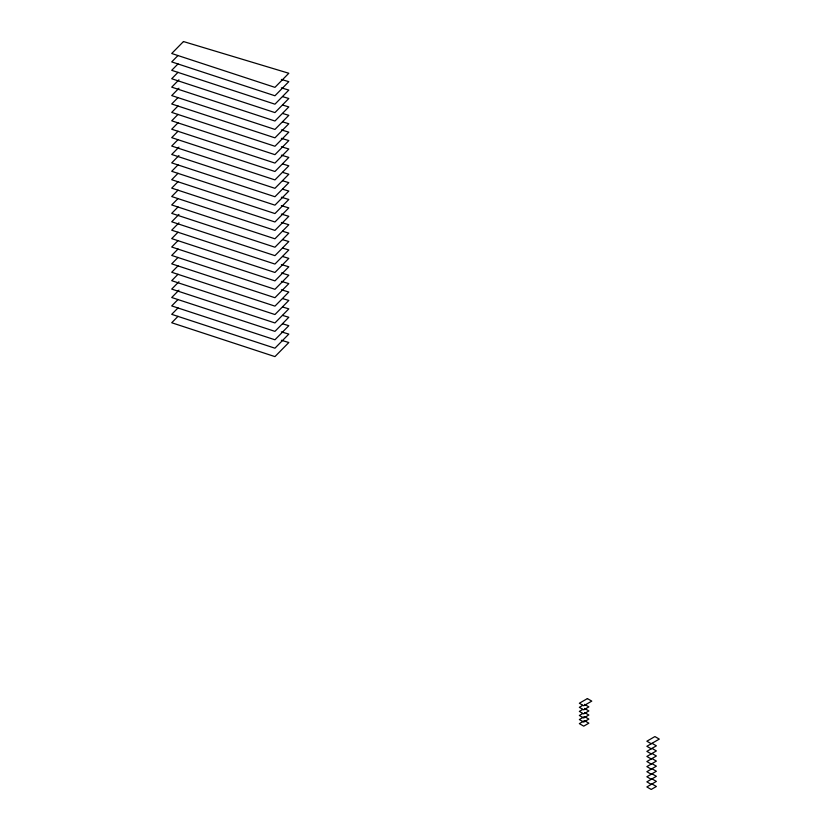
<?xml version="1.0" encoding="UTF-8"?>
<svg xmlns="http://www.w3.org/2000/svg" width="831" height="831" viewBox="0 0 831 831"><rect width="100%" height="100%" fill="white"/><g stroke="black" fill="none" stroke-linecap="round" stroke-linejoin="round"><path stroke-width="1.25" d="M178.042 55.48L171.716 61.91L274.947 95.773L288.814 81.677L281.377 79.444M178.042 63.894L171.716 70.323L274.947 104.187L288.814 90.091L281.377 87.857M178.042 72.307L171.716 78.737L274.947 112.601L288.814 98.505L282.613 96.645M178.945 79.807L171.716 87.151L274.947 121.014L288.814 106.919L282.613 105.059M178.945 88.221L171.716 95.575L274.947 129.428L288.814 115.332L282.613 113.473M178.042 97.549L171.716 103.989L274.947 137.842L288.814 123.746L282.613 121.887M178.042 105.963L171.716 112.403L274.947 146.256L288.814 132.16L281.377 129.927M178.042 114.377L171.716 120.817L274.947 154.67L288.814 140.574L281.377 138.341M178.042 122.791L171.716 129.231L274.947 163.084L288.814 148.988L281.377 146.755M178.042 131.205L171.716 137.645L274.947 171.498L288.814 157.402L281.377 155.168M178.042 139.618L171.716 146.059L274.947 179.911L288.814 165.826L282.613 163.956M178.945 147.118L171.716 154.473L274.947 188.325L288.814 174.24L282.613 172.37M178.945 155.532L171.716 162.886L274.947 196.739L288.814 182.654L282.613 180.784M178.042 164.86L171.716 171.3L274.947 205.153L288.814 191.068L282.613 189.198M178.042 173.274L171.716 179.714L274.947 213.567L288.814 199.482L281.377 197.238M178.042 181.698L171.716 188.128L274.947 221.981L288.814 207.895L281.377 205.652M178.042 190.112L171.716 196.542L274.947 230.395L288.814 216.309L281.377 214.066M178.042 198.526L171.716 204.956L274.947 238.809L288.814 224.723L281.377 222.479M178.042 206.94L171.716 213.37L274.947 247.223L288.814 233.137L282.613 231.267M178.945 214.429L171.716 221.784L274.947 255.647L288.814 241.551L282.613 239.681M178.945 222.843L171.716 230.197L274.947 264.061L288.814 249.965L282.613 248.095M178.042 232.181L171.716 238.611L274.947 272.475L288.814 258.379L282.613 256.509M178.042 240.595L171.716 247.025L274.947 280.888L288.814 266.793L281.377 264.549M178.042 249.009L171.716 255.439L274.947 289.302L288.814 275.206L281.377 272.963M178.042 257.423L171.716 263.853L274.947 297.716L288.814 283.62L281.377 281.387M178.042 265.837L171.716 272.267L274.947 306.13L288.814 292.034L281.377 289.801M178.042 274.251L171.716 280.681L274.947 314.544L288.814 300.448L282.613 298.589M178.945 281.74L171.716 289.095L274.947 322.958L288.814 308.862L282.613 307.003M178.945 290.154L171.716 297.508L274.947 331.372L288.814 317.276L282.613 315.416M178.042 299.492L171.716 305.922L274.947 339.786L288.814 325.69L282.613 323.83M178.042 307.906L171.716 314.336L274.947 348.199L288.814 334.104L281.377 331.87M178.042 316.32L171.716 322.75L274.947 356.613L288.814 342.517L281.377 340.284M582.718 705.374L579.342 707.316L583.715 709.84L588.867 706.869L584.494 704.345M582.718 709.445L579.342 711.398L583.715 713.912L588.867 710.941L584.494 708.417M582.718 713.528L579.342 715.47L583.715 717.994L588.867 715.024L584.494 712.499M652.013 743.319L656.376 745.843L646.861 751.38L651.224 753.894M651.224 743.745L646.861 741.221L654.911 736.567L659.284 739.091L646.861 746.3L651.224 748.824M652.013 748.399L656.376 750.923L646.861 756.459L651.224 758.973M652.013 753.478L656.376 756.002L646.861 761.528L651.224 764.053M652.013 758.558L656.376 761.082L646.861 766.608L651.224 769.132M652.013 763.637L656.376 766.161L646.861 771.687L651.224 774.212L656.376 771.241L652.013 768.717M652.013 778.876L656.376 781.4L646.861 786.926L651.224 789.45L656.376 786.479L652.013 783.955M651.224 779.291L646.861 776.767L652.013 773.796L656.376 776.32L646.861 781.846L651.224 784.371M183.474 41.55L171.716 53.496L274.947 87.359L288.814 73.263L183.474 41.55M587.403 698.591L579.342 703.244L583.715 705.768L591.776 701.115L587.403 698.591M584.494 716.571L579.342 719.542L583.715 722.066L588.867 719.095L584.494 716.571M584.494 720.654L579.342 723.624L583.715 726.149L588.867 723.178L584.494 720.654"/></g></svg>
